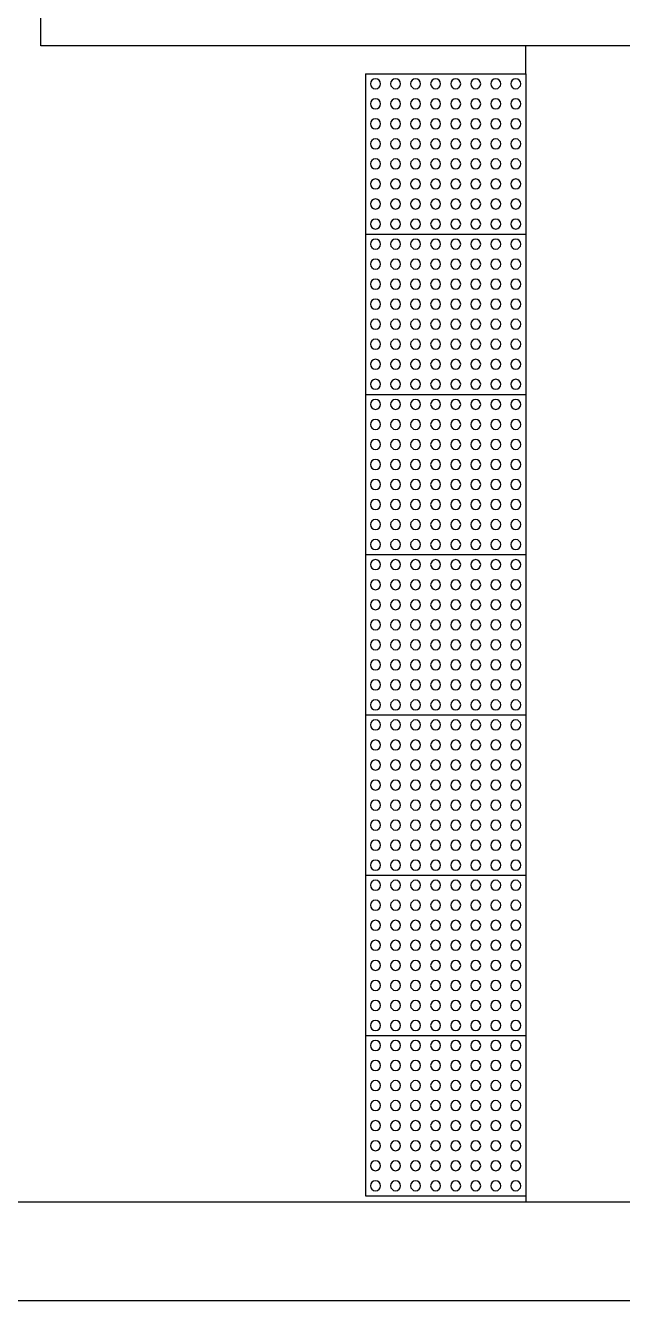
# Model space of a CAD drawing. Extents: x 34 to 586, y 527 to 658.
# Drawn here: x 138.213 to 139.703, y 597.069 to 600.251 of the extents above; entities that cross this region are included whole.
import ezdxf

# ---------------------------------------------------------------- set-up
doc = ezdxf.new("R2010")
doc.units = 0
doc.header["$LTSCALE"] = 0.02
doc.header["$MEASUREMENT"] = 0
doc.layers.get('0').update_dxf_attribs({"linetype": 'CONTINUOUS'})
doc.layers.add('ALV', color=2, linetype='CONTINUOUS')
doc.layers.add('AR-PIS', color=1, linetype='CONTINUOUS')

# ---------------------------------------------------------------- blocks, each defined once
blk = doc.blocks.new('piso podotactil')
for p, q in [((1, 1.4), (1, 1)), ((1.4, 1.4), (1, 1.4)), ((1.4, 1.4), (1.4, 1)), ((1.4, 1), (1, 1))]:
    blk.add_line(p, q)
for centre in [(1.025, 1.375), (1.075, 1.375), (1.125, 1.375), (1.175, 1.375), (1.225, 1.375), (1.275, 1.375), (1.325, 1.375), (1.375, 1.375), (1.025, 1.325), (1.075, 1.325), (1.125, 1.325), (1.175, 1.325), (1.225, 1.325), (1.275, 1.325), (1.325, 1.325), (1.375, 1.325), (1.025, 1.275), (1.075, 1.275), (1.125, 1.275), (1.175, 1.275), (1.225, 1.275), (1.275, 1.275), (1.325, 1.275), (1.375, 1.275), (1.025, 1.225), (1.075, 1.225), (1.125, 1.225), (1.175, 1.225), (1.225, 1.225), (1.275, 1.225), (1.325, 1.225), (1.375, 1.225), (1.025, 1.175), (1.075, 1.175), (1.125, 1.175), (1.175, 1.175), (1.225, 1.175), (1.275, 1.175), (1.325, 1.175), (1.375, 1.175), (1.025, 1.125), (1.075, 1.125), (1.125, 1.125), (1.175, 1.125), (1.225, 1.125), (1.275, 1.125), (1.325, 1.125), (1.375, 1.125), (1.025, 1.075), (1.075, 1.075), (1.125, 1.075), (1.175, 1.075), (1.225, 1.075), (1.275, 1.075), (1.325, 1.075), (1.375, 1.075), (1.025, 1.025), (1.075, 1.025), (1.125, 1.025), (1.175, 1.025), (1.225, 1.025), (1.275, 1.025), (1.325, 1.025), (1.375, 1.025)]:
    blk.add_circle(centre, 0.0125)

msp = doc.modelspace()

# ---------------------------------------------------------------- linework, layer by layer
at = {"layer": 'ALV'}
for p, q in [((138.2513, 600.1996), (138.2513, 600.3996)), ((141.9718, 600.1996), (138.2513, 600.1996)), ((137.9714, 597.3152), (141.9718, 597.3152)), ((137.9714, 597.0688), (151.0769, 597.0688))]:
    msp.add_line(p, q, dxfattribs=at)
at = {"layer": 'AR-PIS'}
for p, q in [((139.4619, 600.1302), (139.4619, 600.1996)), ((139.4619, 597.3302), (139.4619, 597.3152))]:
    msp.add_line(p, q, dxfattribs=at)

# ---------------------------------------------------------------- block references
at = {"layer": 'AR-PIS', "xscale": -1, "rotation": 8.797355380174565e-05}
for p in [(140.4619, 598.7302), (140.4619, 598.3302), (140.4619, 597.9302), (140.4619, 597.5302), (140.4619, 597.1302), (140.4619, 596.7302), (140.4619, 596.3302)]:
    msp.add_blockref('piso podotactil', p, dxfattribs=at)

doc.saveas('drawing.dxf')
